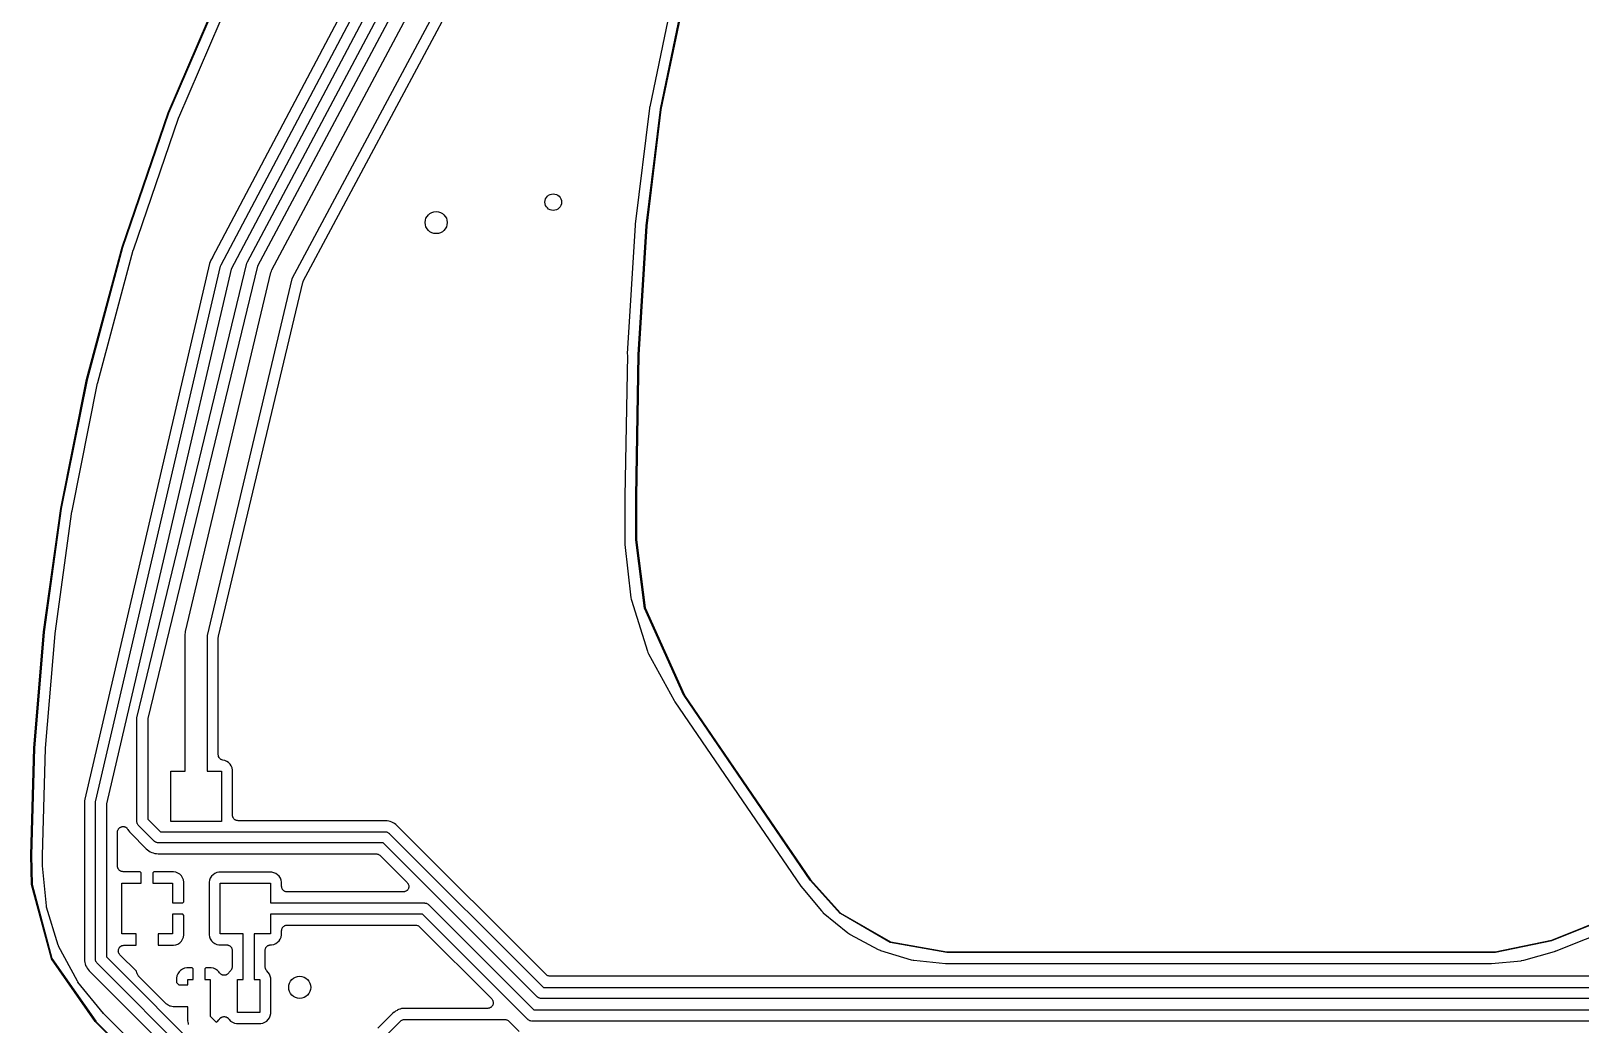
# Model space of a CAD drawing. Extents: x 69.6 to 139.6, y -158 to -61.
# Drawn here: x 69.58 to 97.65, y -97.33 to -79.34 of the extents above; entities that cross this region are included whole.
import ezdxf

# ---------------------------------------------------------------- set-up
doc = ezdxf.new("R2010")
doc.units = 0
doc.header["$MEASUREMENT"] = 0
doc.layers.add('BLACK', color=7, linetype='CONTINUOUS')

msp = doc.modelspace()

# ---------------------------------------------------------------- linework, layer by layer
at = {"layer": 'Black'}
for p, q in [((79.2235, -71.3887), (72.8702, -83.4388)), ((73.025, -83.574), (79.4461, -71.4172)), ((79.5815, -71.5892), (73.2079, -83.656)), ((73.5025, -83.5197), (79.4212, -72.3987)), ((79.5819, -72.5224), (73.685, -83.6025)), ((73.9434, -83.6651), (79.4836, -73.2858)), ((79.8051, -73.5328), (74.3084, -83.8306)), ((74.5135, -83.8711), (79.9369, -73.714)), ((72.0666, -80.8234), (73.1117, -78.3911)), ((73.1208, -78.3953), (72.0759, -80.8272)), ((72.2596, -80.9063), (73.3047, -78.4796)), ((81.1811, -78.8226), (80.7864, -80.7121)), ((80.9811, -80.7578), (81.3764, -78.8618)), ((81.3862, -78.8641), (80.991, -80.7596)), ((71.2321, -83.2563), (72.0665, -80.8238)), ((72.0759, -80.8272), (71.2416, -83.2594)), ((72.0665, -80.8238), (72.0666, -80.8236)), ((72.0666, -80.8236), (72.0666, -80.8234)), ((80.7823, -80.7354), (80.524, -82.8396)), ((80.7219, -82.8688), (80.9811, -80.7582)), ((80.991, -80.7596), (80.7318, -82.8699)), ((80.7836, -80.7302), (80.7823, -80.7354)), ((80.784, -80.7239), (80.7836, -80.7302)), ((80.7857, -80.7178), (80.784, -80.7239)), ((80.7864, -80.7121), (80.7857, -80.7178)), ((80.9811, -80.758), (80.9811, -80.7578)), ((80.9811, -80.7582), (80.9811, -80.758)), ((71.4382, -83.3026), (72.2544, -80.9187)), ((72.2544, -80.9187), (72.2571, -80.9138)), ((72.2571, -80.9138), (72.2581, -80.9098)), ((72.2581, -80.9098), (72.2596, -80.9063)), ((80.5233, -82.8574), (80.3808, -85.1877)), ((80.5237, -82.8496), (80.5233, -82.8518)), ((80.5233, -82.8518), (80.5235, -82.854)), ((80.5235, -82.854), (80.5233, -82.8574)), ((80.524, -82.8396), (80.5237, -82.8496)), ((80.5801, -85.2048), (80.7219, -82.8691)), ((80.7318, -82.8699), (80.5901, -85.2053)), ((80.7219, -82.869), (80.7219, -82.8688)), ((80.7219, -82.8691), (80.7219, -82.869)), ((70.59, -85.6565), (71.232, -83.2566)), ((71.2416, -83.2594), (70.5997, -85.6589)), ((70.7929, -85.7106), (71.4358, -83.3113)), ((71.232, -83.2565), (71.2321, -83.2563)), ((71.232, -83.2566), (71.232, -83.2565)), ((71.4358, -83.3113), (71.4373, -83.3081)), ((71.4373, -83.3081), (71.4382, -83.3026)), ((72.8173, -83.5522), (70.5578, -93.2616)), ((70.7526, -93.3069), (73.016, -83.598)), ((71.5028, -91.7635), (73.4936, -83.5432)), ((73.685, -83.6025), (71.7, -91.799)), ((72.8383, -83.4928), (72.8173, -83.5522)), ((72.8677, -83.4432), (72.8383, -83.4928)), ((72.8686, -83.4408), (72.8677, -83.4432)), ((72.8702, -83.4388), (72.8686, -83.4408)), ((73.016, -83.598), (73.0211, -83.5862)), ((73.0211, -83.5862), (73.025, -83.574)), ((73.4936, -83.5432), (73.4986, -83.5317)), ((73.4986, -83.5317), (73.5025, -83.5197)), ((73.2079, -83.656), (70.95, -93.3411)), ((72.3804, -90.2218), (73.9252, -83.7131)), ((74.3084, -83.8306), (72.775, -90.2914)), ((72.9777, -90.3036), (74.5044, -83.8951)), ((73.9252, -83.7131), (73.9354, -83.6895)), ((73.9354, -83.6895), (73.9434, -83.6651)), ((74.5044, -83.8951), (74.5095, -83.8833)), ((74.5095, -83.8833), (74.5135, -83.8711)), ((80.3817, -85.2158), (80.337, -87.7725)), ((80.3808, -85.1877), (80.3816, -85.2104)), ((80.3816, -85.2104), (80.3812, -85.2131)), ((80.3812, -85.2131), (80.3817, -85.2158)), ((80.537, -87.776), (80.5801, -85.205)), ((80.5901, -85.2053), (80.547, -87.7761)), ((80.5801, -85.2049), (80.5801, -85.2048)), ((80.5801, -85.205), (80.5801, -85.2049)), ((70.1223, -87.9913), (70.5899, -85.6568)), ((70.5997, -85.6589), (70.1321, -87.9931)), ((70.3283, -88.0321), (70.7898, -85.7224)), ((70.5899, -85.6568), (70.59, -85.6567)), ((70.59, -85.6567), (70.59, -85.6565)), ((70.7898, -85.7224), (70.7916, -85.7179)), ((70.7916, -85.7179), (70.7919, -85.7143)), ((70.7919, -85.7143), (70.7929, -85.7106)), ((80.337, -87.7725), (80.337, -87.7725)), ((80.337, -87.7725), (80.337, -87.7725)), ((80.337, -87.7725), (80.337, -87.7765)), ((80.337, -87.7765), (80.337, -88.5614)), ((80.537, -87.7761), (80.537, -87.776)), ((80.537, -87.776), (80.537, -87.776)), ((80.537, -88.5614), (80.537, -87.7761)), ((80.547, -87.7761), (80.547, -88.5611)), ((69.8107, -90.2278), (70.1222, -87.9916)), ((70.1321, -87.9931), (69.8206, -90.229)), ((70.0188, -90.2563), (70.3257, -88.0447)), ((70.1222, -87.9916), (70.1223, -87.9914)), ((70.1223, -87.9914), (70.1223, -87.9913)), ((70.3257, -88.0447), (70.3274, -88.0393)), ((70.3274, -88.0393), (70.3275, -88.0359)), ((70.3275, -88.0359), (70.3283, -88.0321)), ((80.337, -88.5614), (80.337, -88.5614)), ((80.337, -88.5614), (80.337, -88.5615)), ((80.337, -88.5615), (80.337, -88.5631)), ((80.337, -88.5631), (80.3374, -88.619)), ((80.3374, -88.619), (80.3383, -88.6272)), ((80.3383, -88.6272), (80.3379, -88.6325)), ((80.3379, -88.6325), (80.3388, -88.6378)), ((80.3388, -88.6378), (80.3388, -88.6466)), ((80.3388, -88.6466), (80.4452, -89.6101)), ((80.5371, -88.5617), (80.537, -88.5614)), ((80.537, -88.562), (80.5371, -88.5617)), ((80.692, -89.797), (80.537, -88.562)), ((80.547, -88.5611), (80.7018, -89.795)), ((80.4452, -89.6101), (80.45, -89.6328)), ((80.45, -89.6328), (80.45, -89.6335)), ((80.45, -89.6335), (80.4502, -89.6341)), ((80.4502, -89.6341), (80.4544, -89.6556)), ((80.4544, -89.6556), (80.7459, -90.5801)), ((80.6922, -89.7977), (80.692, -89.797)), ((80.6924, -89.7985), (80.6922, -89.7977)), ((81.407, -91.3811), (80.6924, -89.7985)), ((80.7018, -89.795), (81.4161, -91.377)), ((69.6371, -92.3332), (69.8107, -90.2281)), ((69.8206, -90.229), (69.6471, -92.3339)), ((69.8107, -90.2279), (69.8107, -90.2278)), ((69.8107, -90.2281), (69.8107, -90.2279)), ((69.8477, -92.3348), (70.018, -90.2628)), ((70.018, -90.2628), (70.0188, -90.2597)), ((70.0187, -90.2565), (70.0188, -90.2563)), ((70.0187, -90.2567), (70.0187, -90.2565)), ((70.0187, -90.2565), (70.0187, -90.2565)), ((70.0188, -90.2591), (70.0187, -90.2567)), ((70.0188, -90.2597), (70.0188, -90.2591)), ((72.375, -90.268), (72.379, -90.2451)), ((72.375, -92.7518), (72.375, -90.268)), ((72.379, -90.2451), (72.3804, -90.2218)), ((72.775, -90.2914), (72.775, -92.7518)), ((72.975, -90.3267), (72.977, -90.3152)), ((72.975, -92.4543), (72.975, -90.3267)), ((72.977, -90.3152), (72.9777, -90.3036)), ((80.7459, -90.5801), (80.755, -90.6014)), ((80.755, -90.6014), (80.7552, -90.6021)), ((80.7552, -90.6021), (80.7556, -90.6027)), ((80.7556, -90.6027), (80.7639, -90.623)), ((80.7639, -90.623), (81.2294, -91.4732)), ((81.2294, -91.4732), (81.2349, -91.4814)), ((81.2349, -91.4814), (81.2373, -91.4865)), ((81.2373, -91.4865), (81.2407, -91.4909)), ((81.2407, -91.4909), (81.2442, -91.4975)), ((81.2442, -91.4975), (83.5215, -94.836)), ((81.408, -91.3826), (81.407, -91.3811)), ((81.4081, -91.3827), (81.408, -91.3826)), ((81.4085, -91.3835), (81.4081, -91.3827)), ((83.6908, -94.7264), (81.4085, -91.3835)), ((81.4161, -91.377), (81.4162, -91.3772)), ((81.4162, -91.3772), (81.4167, -91.3778)), ((81.4167, -91.3778), (83.6989, -94.7205)), ((71.5, -91.7871), (71.5021, -91.7754)), ((71.5021, -91.7754), (71.5028, -91.7635)), ((71.5, -93.665), (71.5, -91.7871)), ((71.7, -91.799), (71.7, -93.6236)), ((69.5833, -94.2747), (69.6371, -92.3335)), ((69.6471, -92.3339), (69.5933, -94.2748)), ((69.6371, -92.3333), (69.6371, -92.3332)), ((69.6371, -92.3335), (69.6371, -92.3333)), ((69.7932, -94.2779), (69.8474, -92.3402)), ((69.8474, -92.3402), (69.8479, -92.3375)), ((69.8479, -92.3375), (69.8477, -92.3348)), ((72.9778, -92.4701), (72.975, -92.4543)), ((72.9801, -92.4859), (72.9778, -92.4701)), ((72.9808, -92.4871), (72.9801, -92.4859)), ((72.981, -92.4885), (72.9808, -92.4871)), ((72.989, -92.5024), (72.981, -92.4885)), ((72.9966, -92.5164), (72.989, -92.5024)), ((72.9977, -92.5174), (72.9966, -92.5164)), ((72.9984, -92.5186), (72.9977, -92.5174)), ((73.0107, -92.5289), (72.9984, -92.5186)), ((73.0226, -92.5395), (73.0107, -92.5289)), ((73.0239, -92.54), (73.0226, -92.5395)), ((73.025, -92.5409), (73.0239, -92.54)), ((73.04, -92.5464), (73.025, -92.5409)), ((73.0549, -92.5523), (73.04, -92.5464)), ((73.0916, -92.5598), (73.0549, -92.5523)), ((73.1278, -92.575), (73.0916, -92.5598)), ((73.1603, -92.5969), (73.1278, -92.575)), ((73.1879, -92.6248), (73.1603, -92.5969)), ((72.1178, -93.6662), (72.1178, -92.7518)), ((72.1178, -92.7518), (72.375, -92.7518)), ((72.775, -92.7518), (73.0322, -92.7518)), ((73.0322, -92.7518), (73.0322, -93.6662)), ((73.2096, -92.6575), (73.1879, -92.6248)), ((73.2246, -92.6937), (73.2096, -92.6575)), ((73.2322, -92.7322), (73.2246, -92.6937)), ((73.2324, -93.55), (73.2322, -92.7322)), ((70.554, -93.2945), (70.55, -93.3245)), ((70.55, -93.3245), (70.55, -93.3247)), ((70.55, -93.3247), (70.55, -93.33)), ((70.55, -93.33), (70.55, -96.1551)), ((70.5542, -93.2926), (70.5539, -93.2935)), ((70.5539, -93.2935), (70.554, -93.2945)), ((70.5576, -93.2621), (70.5542, -93.2926)), ((70.5578, -93.2616), (70.5576, -93.2621)), ((70.75, -93.3296), (70.752, -93.3183)), ((70.75, -96.16), (70.75, -93.3296)), ((70.752, -93.3183), (70.7526, -93.3069)), ((70.95, -93.3411), (70.95, -96.1186)), ((71.5008, -93.6693), (71.5, -93.665)), ((71.5004, -93.6737), (71.5008, -93.6693)), ((71.5038, -93.6863), (71.5004, -93.6737)), ((71.506, -93.6992), (71.5038, -93.6863)), ((71.5082, -93.703), (71.506, -93.6992)), ((71.5094, -93.7073), (71.5082, -93.703)), ((71.5169, -93.718), (71.5094, -93.7073)), ((71.5234, -93.7293), (71.5169, -93.718)), ((71.5268, -93.7321), (71.5234, -93.7293)), ((71.5293, -93.7357), (71.5268, -93.7321)), ((71.8143, -94.0207), (71.5293, -93.7357)), ((71.7, -93.6236), (71.9264, -93.85)), ((73.0322, -93.6662), (72.1178, -93.6662)), ((73.2339, -93.5586), (73.2324, -93.55)), ((73.2339, -93.5674), (73.2339, -93.5586)), ((73.2369, -93.5756), (73.2339, -93.5674)), ((73.2384, -93.5842), (73.2369, -93.5756)), ((73.2428, -93.5918), (73.2384, -93.5842)), ((73.2458, -93.6), (73.2428, -93.5918)), ((73.2514, -93.6067), (73.2458, -93.6)), ((73.2558, -93.6143), (73.2514, -93.6067)), ((73.2625, -93.6199), (73.2558, -93.6143)), ((73.2681, -93.6266), (73.2625, -93.6199)), ((73.2757, -93.631), (73.2681, -93.6266)), ((73.2824, -93.6366), (73.2757, -93.631)), ((73.2906, -93.6396), (73.2824, -93.6366)), ((73.2982, -93.644), (73.2906, -93.6396)), ((73.3068, -93.6455), (73.2982, -93.644)), ((73.315, -93.6485), (73.3068, -93.6455)), ((73.3238, -93.6485), (73.315, -93.6485)), ((73.3324, -93.65), (73.3238, -93.6485)), ((75.9996, -93.65), (73.3324, -93.65)), ((76.0312, -93.6535), (75.9996, -93.65)), ((76.0317, -93.6535), (76.0312, -93.6535)), ((76.0322, -93.6536), (76.0317, -93.6535)), ((76.0608, -93.6565), (76.0322, -93.6536)), ((76.0882, -93.6652), (76.0608, -93.6565)), ((76.0887, -93.6653), (76.0882, -93.6652)), ((76.0892, -93.6656), (76.0887, -93.6653)), ((76.1166, -93.6739), (76.0892, -93.6656)), ((76.1418, -93.6878), (76.1166, -93.6739)), ((76.1423, -93.6879), (76.1418, -93.6878)), ((76.1427, -93.6883), (76.1423, -93.6879)), ((76.168, -93.7018), (76.1427, -93.6883)), ((76.19, -93.7203), (76.168, -93.7018)), ((76.1904, -93.7205), (76.19, -93.7203)), ((76.1908, -93.721), (76.1904, -93.7205)), ((76.2156, -93.7413), (76.1908, -93.721)), ((78.915, -96.4407), (76.2156, -93.7413)), ((71.15, -93.8548), (71.1519, -93.844)), ((71.15, -94.4738), (71.15, -93.8548)), ((71.1519, -93.844), (71.1524, -93.833)), ((71.1524, -93.833), (71.1549, -93.827)), ((71.1549, -93.827), (71.156, -93.8206)), ((71.156, -93.8206), (71.1615, -93.8111)), ((71.1615, -93.8111), (71.1658, -93.8009)), ((71.1658, -93.8009), (71.1702, -93.7962)), ((71.1702, -93.7962), (71.1734, -93.7905)), ((71.1734, -93.7905), (71.1818, -93.7835)), ((71.1818, -93.7835), (71.1893, -93.7754)), ((71.1893, -93.7754), (71.195, -93.7724)), ((71.195, -93.7724), (71.2, -93.7682)), ((71.2, -93.7682), (71.2103, -93.7645)), ((71.2103, -93.7645), (71.2201, -93.7594)), ((71.2201, -93.7594), (71.2265, -93.7586)), ((71.2265, -93.7586), (71.2326, -93.7563)), ((71.2326, -93.7563), (71.2436, -93.7563)), ((71.2436, -93.7563), (71.2545, -93.7549)), ((71.2545, -93.7549), (71.2609, -93.7563)), ((71.2609, -93.7563), (71.2674, -93.7563)), ((71.2674, -93.7563), (71.2777, -93.7601)), ((71.2777, -93.7601), (71.2884, -93.7625)), ((71.2884, -93.7625), (71.2939, -93.766)), ((71.2939, -93.766), (71.3, -93.7682)), ((71.3, -93.7682), (71.3084, -93.7753)), ((71.3084, -93.7753), (71.3177, -93.7812)), ((71.3177, -93.7812), (71.3216, -93.7864)), ((71.3216, -93.7864), (71.3266, -93.7905)), ((71.3266, -93.7905), (71.3321, -93.8001)), ((71.3321, -93.8001), (71.3388, -93.8088)), ((71.3388, -93.8088), (71.3495, -93.8295)), ((71.3495, -93.8295), (71.3677, -93.8518)), ((71.3677, -93.8518), (71.368, -93.8523)), ((71.368, -93.8523), (71.3684, -93.8526)), ((71.3684, -93.8526), (71.3881, -93.8774)), ((71.3881, -93.8774), (71.6694, -94.1587)), ((71.8179, -94.0232), (71.8143, -94.0207)), ((71.8207, -94.0266), (71.8179, -94.0232)), ((71.9264, -93.85), (76, -93.85)), ((76, -93.85), (76.0043, -93.8508)), ((76.0043, -93.8508), (76.0087, -93.8504)), ((76.0087, -93.8504), (76.0213, -93.8538)), ((76.0213, -93.8538), (76.0342, -93.856)), ((76.0342, -93.856), (76.038, -93.8582)), ((76.038, -93.8582), (76.0423, -93.8594)), ((76.0423, -93.8594), (76.053, -93.8669)), ((76.053, -93.8669), (76.0643, -93.8734)), ((76.0643, -93.8734), (76.0671, -93.8768)), ((76.0671, -93.8768), (76.0707, -93.8793)), ((76.0707, -93.8793), (78.8614, -96.67)), ((69.5833, -94.2748), (69.5833, -94.2747)), ((69.5833, -94.2749), (69.5833, -94.2748)), ((69.5937, -94.805), (69.5833, -94.2749)), ((69.5933, -94.2748), (69.6037, -94.8042)), ((69.7893, -94.4562), (69.7933, -94.2795)), ((69.7934, -94.279), (69.7932, -94.2779)), ((69.7933, -94.2795), (69.7934, -94.279)), ((71.6694, -94.1587), (71.6942, -94.179)), ((71.6942, -94.179), (71.6945, -94.1794)), ((71.6945, -94.1794), (71.695, -94.1797)), ((71.695, -94.1797), (71.717, -94.1981)), ((71.717, -94.1981), (71.7423, -94.2117)), ((71.7423, -94.2117), (71.7427, -94.212)), ((71.7427, -94.212), (71.7432, -94.2122)), ((71.7432, -94.2122), (71.7684, -94.2261)), ((71.7684, -94.2261), (71.7958, -94.2344)), ((71.7958, -94.2344), (71.7963, -94.2347)), ((71.7963, -94.2347), (71.7968, -94.2347)), ((71.7968, -94.2347), (71.8242, -94.2435)), ((71.832, -94.0331), (71.8207, -94.0266)), ((71.8242, -94.2435), (71.8528, -94.2463)), ((71.8427, -94.0406), (71.832, -94.0331)), ((71.847, -94.0418), (71.8427, -94.0406)), ((71.8508, -94.044), (71.847, -94.0418)), ((71.8637, -94.0462), (71.8508, -94.044)), ((71.8528, -94.2463), (71.8533, -94.2465)), ((71.8533, -94.2465), (71.8538, -94.2465)), ((71.8538, -94.2465), (71.8854, -94.25)), ((71.8763, -94.0496), (71.8637, -94.0462)), ((71.8807, -94.0492), (71.8763, -94.0496)), ((71.885, -94.05), (71.8807, -94.0492)), ((75.9586, -94.05), (71.885, -94.05)), ((71.8854, -94.25), (75.8343, -94.25)), ((75.8343, -94.25), (75.8386, -94.2508)), ((75.8386, -94.2508), (75.843, -94.2504)), ((75.843, -94.2504), (75.8556, -94.2538)), ((75.8556, -94.2538), (75.8685, -94.256)), ((75.8685, -94.256), (75.8723, -94.2582)), ((75.8723, -94.2582), (75.8766, -94.2594)), ((75.8766, -94.2594), (75.8873, -94.2669)), ((75.8873, -94.2669), (75.8986, -94.2734)), ((75.8986, -94.2734), (75.9014, -94.2768)), ((75.9014, -94.2768), (75.905, -94.2793)), ((75.905, -94.2793), (76.396, -94.7703)), ((78.7493, -96.8407), (75.9586, -94.05)), ((97.1228, -95.8128), (101.05, -94.242)), ((101.054, -94.2512), (97.1265, -95.8221)), ((69.7902, -94.4623), (69.7893, -94.4562)), ((69.7898, -94.4684), (69.7902, -94.4623)), ((69.8623, -95.1948), (69.7898, -94.4684)), ((71.1515, -94.4824), (71.15, -94.4738)), ((71.1515, -94.4912), (71.1515, -94.4824)), ((71.1545, -94.4994), (71.1515, -94.4912)), ((71.156, -94.508), (71.1545, -94.4994)), ((71.1604, -94.5156), (71.156, -94.508)), ((71.1634, -94.5238), (71.1604, -94.5156)), ((71.169, -94.5305), (71.1634, -94.5238)), ((71.1734, -94.5381), (71.169, -94.5305)), ((71.1801, -94.5437), (71.1734, -94.5381)), ((71.1857, -94.5504), (71.1801, -94.5437)), ((71.1933, -94.5548), (71.1857, -94.5504)), ((71.2, -94.5604), (71.1933, -94.5548)), ((71.2082, -94.5634), (71.2, -94.5604)), ((71.2158, -94.5678), (71.2082, -94.5634)), ((71.2244, -94.5693), (71.2158, -94.5678)), ((71.2326, -94.5723), (71.2244, -94.5693)), ((71.2414, -94.5723), (71.2326, -94.5723)), ((71.25, -94.5738), (71.2414, -94.5723)), ((71.5621, -94.5738), (71.25, -94.5738)), ((71.581, -94.5927), (71.5621, -94.5738)), ((71.8099, -94.5738), (71.791, -94.5927)), ((72.1638, -94.5738), (71.8099, -94.5738)), ((72.2042, -94.5818), (72.1638, -94.5738)), ((72.2423, -94.5975), (72.2042, -94.5818)), ((72.9872, -94.5838), (72.9487, -94.5914)), ((73.8935, -94.5836), (72.9872, -94.5838)), ((73.9422, -94.5839), (73.8935, -94.5836)), ((73.9806, -94.5918), (73.9422, -94.5839)), ((97.2023, -96.0072), (101.12, -94.4403)), ((69.5938, -94.8056), (69.5937, -94.805)), ((69.5939, -94.8062), (69.5938, -94.8056)), ((69.9518, -96.1485), (69.5939, -94.8062)), ((69.6037, -94.8042), (69.9613, -96.145)), ((71.2288, -95.6982), (71.2288, -94.7838)), ((71.2288, -94.7838), (71.581, -94.7838)), ((71.581, -94.7838), (71.581, -94.5927)), ((71.791, -94.5927), (71.791, -94.7838)), ((71.791, -94.7838), (72.1432, -94.7838)), ((72.1432, -94.7838), (72.1432, -95.136)), ((72.2766, -94.6203), (72.2423, -94.5975)), ((72.3058, -94.6493), (72.2766, -94.6203)), ((72.3288, -94.6834), (72.3058, -94.6493)), ((72.3448, -94.7214), (72.3288, -94.6834)), ((72.3531, -94.7617), (72.3448, -94.7214)), ((72.3534, -94.8124), (72.3531, -94.7617)), ((72.3532, -95.1171), (72.3534, -94.8124)), ((72.8069, -94.7628), (72.8066, -94.8115)), ((72.8066, -94.8115), (72.8068, -95.7178)), ((72.8148, -94.7244), (72.8069, -94.7628)), ((72.83, -94.6882), (72.8148, -94.7244)), ((72.8519, -94.6557), (72.83, -94.6882)), ((72.8798, -94.6281), (72.8519, -94.6557)), ((72.9125, -94.6064), (72.8798, -94.6281)), ((72.9487, -94.5914), (72.9125, -94.6064)), ((73.0068, -95.6982), (73.0068, -94.7838)), ((73.0068, -94.7838), (73.9212, -94.7838)), ((73.9212, -94.7838), (73.9212, -95.141)), ((74.0168, -94.607), (73.9806, -94.5918)), ((74.0493, -94.6289), (74.0168, -94.607)), ((74.0769, -94.6568), (74.0493, -94.6289)), ((74.0986, -94.6895), (74.0769, -94.6568)), ((74.1136, -94.7257), (74.0986, -94.6895)), ((74.1212, -94.7642), (74.1136, -94.7257)), ((74.1212, -94.841), (74.1212, -94.7642)), ((74.1227, -94.8496), (74.1212, -94.841)), ((74.1227, -94.8584), (74.1227, -94.8496)), ((74.1257, -94.8666), (74.1227, -94.8584)), ((74.1273, -94.8752), (74.1257, -94.8666)), ((76.396, -94.7703), (76.4035, -94.781)), ((76.4035, -94.781), (76.4119, -94.791)), ((76.4119, -94.791), (76.4134, -94.7951)), ((76.4134, -94.7951), (76.4159, -94.7987)), ((76.4159, -94.7987), (76.4193, -94.8114)), ((76.4193, -94.8114), (76.4238, -94.8236)), ((76.4223, -94.8625), (76.4219, -94.8669)), ((76.4238, -94.8584), (76.4223, -94.8625)), ((76.4238, -94.8236), (76.4238, -94.828)), ((76.4238, -94.828), (76.4249, -94.8323)), ((76.4249, -94.8323), (76.4238, -94.8453)), ((76.4238, -94.8453), (76.4238, -94.8584)), ((83.5215, -94.836), (83.5566, -94.8779)), ((83.691, -94.7266), (83.6908, -94.7264)), ((83.6912, -94.7269), (83.691, -94.7266)), ((84.2374, -95.3309), (83.6912, -94.7269)), ((83.6989, -94.7205), (84.2443, -95.3236)), ((72.1432, -95.136), (72.3343, -95.136)), ((72.3343, -95.136), (72.3532, -95.1171)), ((73.9212, -95.141), (76.711, -95.141)), ((74.1316, -94.8828), (74.1273, -94.8752)), ((74.1346, -94.891), (74.1316, -94.8828)), ((74.1403, -94.8977), (74.1346, -94.891)), ((74.1446, -94.9053), (74.1403, -94.8977)), ((74.1513, -94.9109), (74.1446, -94.9053)), ((74.157, -94.9176), (74.1513, -94.9109)), ((74.1645, -94.922), (74.157, -94.9176)), ((74.1712, -94.9276), (74.1645, -94.922)), ((74.1795, -94.9306), (74.1712, -94.9276)), ((74.187, -94.935), (74.1795, -94.9306)), ((74.1956, -94.9365), (74.187, -94.935)), ((74.2039, -94.9395), (74.1956, -94.9365)), ((74.2126, -94.9395), (74.2039, -94.9395)), ((74.2212, -94.941), (74.2126, -94.9395)), ((76.3253, -94.941), (74.2212, -94.941)), ((76.3382, -94.9387), (76.3253, -94.941)), ((76.3512, -94.9376), (76.3382, -94.9387)), ((76.3552, -94.9357), (76.3512, -94.9376)), ((76.3595, -94.935), (76.3552, -94.9357)), ((76.3708, -94.9284), (76.3595, -94.935)), ((76.3827, -94.9229), (76.3708, -94.9284)), ((76.3858, -94.9198), (76.3827, -94.9229)), ((76.3896, -94.9176), (76.3858, -94.9198)), ((76.398, -94.9076), (76.3896, -94.9176)), ((76.4072, -94.8984), (76.398, -94.9076)), ((76.4091, -94.8944), (76.4072, -94.8984)), ((76.4119, -94.891), (76.4091, -94.8944)), ((76.4164, -94.8787), (76.4119, -94.891)), ((76.4219, -94.8669), (76.4164, -94.8787)), ((76.711, -95.141), (76.7153, -95.1418)), ((76.7153, -95.1418), (76.7197, -95.1414)), ((76.7197, -95.1414), (76.7323, -95.1448)), ((76.7323, -95.1448), (76.7452, -95.147)), ((76.7452, -95.147), (76.749, -95.1492)), ((83.5566, -94.8779), (83.5567, -94.878)), ((83.5567, -94.878), (83.5568, -94.8782)), ((83.5568, -94.8782), (83.8948, -95.2852)), ((69.8649, -95.2042), (69.8623, -95.1948)), ((69.8661, -95.2139), (69.8649, -95.2042)), ((70.0756, -95.9036), (69.8661, -95.2139)), ((72.3343, -95.346), (72.1432, -95.346)), ((72.1432, -95.346), (72.1432, -95.6982)), ((72.3532, -95.3649), (72.3343, -95.346)), ((72.3534, -95.6696), (72.3532, -95.3649)), ((76.6696, -95.341), (73.9212, -95.341)), ((73.9212, -95.341), (73.9212, -95.6982)), ((78.5793, -97.2507), (76.6696, -95.341)), ((76.749, -95.1492), (76.7533, -95.1504)), ((76.7533, -95.1504), (76.764, -95.1579)), ((76.764, -95.1579), (76.7753, -95.1644)), ((76.7753, -95.1644), (76.7781, -95.1678)), ((76.7781, -95.1678), (76.7817, -95.1703)), ((76.7817, -95.1703), (78.6914, -97.08)), ((83.8948, -95.2852), (83.9197, -95.3099)), ((83.9197, -95.3099), (83.9202, -95.3106)), ((83.9202, -95.3106), (83.921, -95.3111)), ((83.921, -95.3111), (83.9279, -95.3182)), ((83.9279, -95.3182), (83.9284, -95.3185)), ((83.9284, -95.3185), (84.3753, -95.6843)), ((84.238, -95.3314), (84.2374, -95.3309)), ((84.2386, -95.3319), (84.238, -95.3314)), ((85.1402, -95.854), (84.2386, -95.3319)), ((84.2443, -95.3236), (85.1445, -95.8449)), ((71.486, -95.6982), (71.2288, -95.6982)), ((71.486, -95.9082), (71.486, -95.6982)), ((72.1432, -95.6982), (71.886, -95.6982)), ((71.886, -95.6982), (71.886, -95.9082)), ((72.3531, -95.7203), (72.3534, -95.6696)), ((73.4246, -95.6982), (73.0068, -95.6982)), ((73.4246, -96.5253), (73.4246, -95.6982)), ((73.9212, -95.6982), (73.6246, -95.6982)), ((73.6246, -95.6982), (73.6246, -96.5253)), ((74.1211, -95.7192), (74.1214, -95.6705)), ((74.1214, -95.641), (74.1229, -95.6324)), ((74.1214, -95.6705), (74.1214, -95.641)), ((74.1229, -95.6236), (74.1259, -95.6154)), ((74.1229, -95.6324), (74.1229, -95.6236)), ((74.1259, -95.6154), (74.1274, -95.6068)), ((74.1274, -95.6068), (74.1318, -95.5992)), ((74.1318, -95.5992), (74.1348, -95.591)), ((74.1348, -95.591), (74.1404, -95.5843)), ((74.1404, -95.5843), (74.1448, -95.5767)), ((74.1448, -95.5767), (74.1515, -95.5711)), ((74.1515, -95.5711), (74.1571, -95.5644)), ((74.1571, -95.5644), (74.1647, -95.56)), ((74.1647, -95.56), (74.1714, -95.5544)), ((74.1714, -95.5544), (74.1796, -95.5514)), ((74.1796, -95.5514), (74.1872, -95.547)), ((74.1872, -95.547), (74.1958, -95.5455)), ((74.1958, -95.5455), (74.204, -95.5425)), ((74.204, -95.5425), (74.2128, -95.5425)), ((74.2128, -95.5425), (74.2214, -95.541)), ((74.2214, -95.541), (76.5453, -95.541)), ((76.5453, -95.541), (76.5496, -95.5418)), ((76.5496, -95.5418), (76.554, -95.5414)), ((76.554, -95.5414), (76.5666, -95.5448)), ((76.5666, -95.5448), (76.5795, -95.547)), ((76.5795, -95.547), (76.5833, -95.5492)), ((76.5833, -95.5492), (76.5876, -95.5504)), ((76.5876, -95.5504), (76.5983, -95.5579)), ((76.5983, -95.5579), (76.6096, -95.5644)), ((76.6096, -95.5644), (76.6124, -95.5678)), ((76.6124, -95.5678), (76.616, -95.5703)), ((76.616, -95.5703), (77.925, -96.8793)), ((84.3753, -95.6843), (84.408, -95.7061)), ((84.408, -95.7061), (84.4086, -95.7066)), ((84.4086, -95.7066), (84.4092, -95.7069)), ((84.4092, -95.7069), (84.4142, -95.7104)), ((70.0801, -95.9124), (70.0756, -95.9036)), ((70.0831, -95.9217), (70.0801, -95.9124)), ((70.4227, -96.5576), (70.0831, -95.9217)), ((71.1654, -95.9908), (71.1669, -95.9867)), ((71.1669, -95.9867), (71.1673, -95.9823)), ((71.1673, -95.9823), (71.1728, -95.9705)), ((71.1728, -95.9705), (71.1773, -95.9582)), ((71.1773, -95.9582), (71.1801, -95.9548)), ((71.1801, -95.9548), (71.182, -95.9509)), ((71.182, -95.9509), (71.1912, -95.9416)), ((71.1912, -95.9416), (71.1996, -95.9316)), ((71.1996, -95.9316), (71.2034, -95.9294)), ((71.2034, -95.9294), (71.2065, -95.9263)), ((71.2065, -95.9263), (71.2184, -95.9208)), ((71.2184, -95.9208), (71.2297, -95.9142)), ((71.2297, -95.9142), (71.234, -95.9135)), ((71.234, -95.9135), (71.238, -95.9116)), ((71.238, -95.9116), (71.251, -95.9105)), ((71.251, -95.9105), (71.2639, -95.9082)), ((71.2639, -95.9082), (71.486, -95.9082)), ((71.886, -95.9082), (72.1638, -95.9082)), ((72.1638, -95.9082), (72.2042, -95.9002)), ((72.2042, -95.9002), (72.2423, -95.8845)), ((72.2423, -95.8845), (72.2766, -95.8617)), ((72.2766, -95.8617), (72.3058, -95.8327)), ((72.3058, -95.8327), (72.3288, -95.7986)), ((72.3288, -95.7986), (72.3448, -95.7606)), ((72.3448, -95.7606), (72.3531, -95.7203)), ((72.8068, -95.7178), (72.8144, -95.7563)), ((72.8144, -95.7563), (72.8294, -95.7925)), ((72.8294, -95.7925), (72.8511, -95.8252)), ((72.8511, -95.8252), (72.8787, -95.8531)), ((72.8787, -95.8531), (72.9112, -95.875)), ((72.9112, -95.875), (72.9474, -95.8902)), ((72.9474, -95.8902), (72.9858, -95.8981)), ((72.9858, -95.8981), (73.0345, -95.8984)), ((73.0345, -95.8984), (73.1246, -95.8984)), ((73.1246, -95.8984), (73.1332, -95.8999)), ((73.1332, -95.8999), (73.142, -95.8999)), ((73.142, -95.8999), (73.1502, -95.9029)), ((73.1502, -95.9029), (73.1588, -95.9044)), ((73.1588, -95.9044), (73.1664, -95.9088)), ((73.1664, -95.9088), (73.1746, -95.9118)), ((73.1746, -95.9118), (73.1813, -95.9174)), ((73.1813, -95.9174), (73.1889, -95.9218)), ((73.1889, -95.9218), (73.1945, -95.9285)), ((73.1945, -95.9285), (73.2012, -95.9341)), ((73.2012, -95.9341), (73.2056, -95.9417)), ((73.2056, -95.9417), (73.2112, -95.9484)), ((73.2112, -95.9484), (73.2142, -95.9566)), ((73.2142, -95.9566), (73.2186, -95.9642)), ((73.2186, -95.9642), (73.2201, -95.9728)), ((73.2201, -95.9728), (73.2231, -95.981)), ((73.2231, -95.981), (73.2231, -95.9898)), ((73.8261, -95.9809), (73.8291, -95.9726)), ((73.8261, -95.9896), (73.8261, -95.9809)), ((73.8291, -95.9726), (73.8306, -95.964)), ((73.8306, -95.964), (73.835, -95.9564)), ((73.835, -95.9564), (73.838, -95.9482)), ((73.838, -95.9482), (73.8436, -95.9415)), ((73.8436, -95.9415), (73.848, -95.9339)), ((73.848, -95.9339), (73.8547, -95.9283)), ((73.8547, -95.9283), (73.8603, -95.9216)), ((73.8603, -95.9216), (73.8679, -95.9172)), ((73.8679, -95.9172), (73.8746, -95.9116)), ((73.8746, -95.9116), (73.8828, -95.9086)), ((73.8828, -95.9086), (73.8904, -95.9043)), ((73.8904, -95.9043), (73.899, -95.9027)), ((73.899, -95.9027), (73.9072, -95.8997)), ((73.9072, -95.8997), (73.916, -95.8997)), ((73.916, -95.8997), (73.9246, -95.8982)), ((73.9246, -95.8982), (73.9408, -95.8982)), ((73.9408, -95.8982), (73.9793, -95.8906)), ((73.9793, -95.8906), (74.0155, -95.8756)), ((74.0155, -95.8756), (74.0482, -95.8539)), ((74.0482, -95.8539), (74.0761, -95.8263)), ((74.0761, -95.8263), (74.098, -95.7938)), ((74.098, -95.7938), (74.1132, -95.7576)), ((74.1132, -95.7576), (74.1211, -95.7192)), ((84.4142, -95.7104), (84.4145, -95.7105)), ((84.4145, -95.7105), (84.9246, -95.9829)), ((84.9246, -95.9829), (84.961, -95.9979)), ((85.141, -95.8543), (85.1402, -95.854)), ((85.1418, -95.8546), (85.141, -95.8543)), ((86.1677, -96.0369), (85.1418, -95.8546)), ((85.1445, -95.8449), (86.1694, -96.0271)), ((96.099, -96.0257), (97.1188, -95.8145)), ((97.1208, -95.8243), (96.1005, -96.0356)), ((97.1188, -95.8145), (97.1205, -95.8145)), ((97.1205, -95.8145), (97.1207, -95.8145)), ((97.1207, -95.8145), (97.1213, -95.8137)), ((97.1224, -95.8237), (97.1208, -95.8243)), ((97.1213, -95.8137), (97.1228, -95.8128)), ((97.1237, -95.8225), (97.1224, -95.8237)), ((97.1238, -95.8223), (97.1237, -95.8225)), ((97.1248, -95.8225), (97.1238, -95.8223)), ((97.1265, -95.8221), (97.1248, -95.8225)), ((69.9526, -96.15), (69.9518, -96.1485)), ((70.748, -97.289), (69.9526, -96.15)), ((69.9613, -96.145), (70.7562, -97.2832)), ((70.55, -96.1551), (70.5531, -96.187)), ((70.5531, -96.187), (70.5531, -96.1876)), ((70.5531, -96.1876), (70.5532, -96.1881)), ((70.5532, -96.1881), (70.5557, -96.2167)), ((70.5557, -96.2167), (70.564, -96.2442)), ((70.564, -96.2442), (70.5641, -96.2447)), ((70.5641, -96.2447), (70.5643, -96.2452)), ((70.5643, -96.2452), (70.5723, -96.2727)), ((70.7508, -96.1643), (70.75, -96.16)), ((70.7504, -96.1687), (70.7508, -96.1643)), ((70.7538, -96.1813), (70.7504, -96.1687)), ((70.756, -96.1942), (70.7538, -96.1813)), ((70.7582, -96.198), (70.756, -96.1942)), ((70.7594, -96.2023), (70.7582, -96.198)), ((70.7669, -96.213), (70.7594, -96.2023)), ((70.7734, -96.2243), (70.7669, -96.213)), ((70.7768, -96.2271), (70.7734, -96.2243)), ((70.7793, -96.2307), (70.7768, -96.2271)), ((72.7693, -98.2207), (70.7793, -96.2307)), ((70.95, -96.1186), (72.8814, -98.05)), ((71.1643, -96.0169), (71.1654, -96.0039)), ((71.1654, -96.0212), (71.1643, -96.0169)), ((71.1654, -96.0039), (71.1654, -95.9908)), ((71.1654, -96.0256), (71.1654, -96.0212)), ((71.1699, -96.0379), (71.1654, -96.0256)), ((71.1733, -96.0505), (71.1699, -96.0379)), ((71.1758, -96.0541), (71.1733, -96.0505)), ((71.1773, -96.0582), (71.1758, -96.0541)), ((71.1857, -96.0682), (71.1773, -96.0582)), ((71.1932, -96.0789), (71.1857, -96.0682)), ((71.4937, -96.3794), (71.1932, -96.0789)), ((73.2231, -95.9898), (73.2246, -95.9984)), ((73.2246, -95.9984), (73.2246, -96.3017)), ((73.8246, -95.9982), (73.8261, -95.9896)), ((73.8246, -96.3015), (73.8246, -95.9982)), ((84.961, -95.9979), (84.9616, -95.9983)), ((84.9616, -95.9983), (84.9623, -95.9985)), ((84.9623, -95.9985), (84.968, -96.0009)), ((84.968, -96.0009), (84.9682, -96.0009)), ((84.9682, -96.0009), (85.5216, -96.169)), ((85.5216, -96.169), (85.5603, -96.1768)), ((85.5603, -96.1768), (85.5609, -96.177)), ((85.5609, -96.177), (85.5616, -96.1771)), ((85.5616, -96.1771), (85.5676, -96.1783)), ((85.5676, -96.1783), (85.5678, -96.1783)), ((85.5678, -96.1783), (86.1433, -96.2358)), ((86.1433, -96.2358), (86.1577, -96.2358)), ((86.1577, -96.2358), (86.1631, -96.2368)), ((86.1631, -96.2368), (86.1686, -96.2364)), ((86.1694, -96.0369), (86.1677, -96.0369)), ((86.1686, -96.2364), (86.1742, -96.237)), ((86.1694, -96.0271), (86.1705, -96.0275)), ((86.1705, -96.0365), (86.1694, -96.0369)), ((86.1705, -96.0275), (86.1709, -96.0273)), ((86.1709, -96.0367), (86.1705, -96.0365)), ((86.1709, -96.0273), (86.1726, -96.027)), ((86.1726, -96.037), (86.1709, -96.0367)), ((86.1726, -96.027), (96.0105, -96.027)), ((96.0105, -96.037), (86.1726, -96.037)), ((86.1742, -96.237), (96.0056, -96.237)), ((96.0056, -96.237), (96.0127, -96.2363)), ((96.0105, -96.027), (96.099, -96.0257)), ((96.0106, -96.037), (96.0105, -96.037)), ((96.0105, -96.037), (96.0105, -96.037)), ((96.0996, -96.0357), (96.0106, -96.037)), ((96.0127, -96.2363), (96.0186, -96.2368)), ((96.0186, -96.2368), (96.0244, -96.2359)), ((96.0244, -96.2359), (96.031, -96.236)), ((96.031, -96.236), (96.5663, -96.1863)), ((96.1, -96.0356), (96.0996, -96.0357)), ((96.1005, -96.0356), (96.1, -96.0356)), ((96.5663, -96.1863), (96.5681, -96.1865)), ((96.5681, -96.1865), (96.5703, -96.1861)), ((96.5703, -96.1861), (96.5713, -96.1861)), ((96.5713, -96.1861), (96.5723, -96.1857)), ((96.5723, -96.1857), (96.6156, -96.1783)), ((96.6156, -96.1783), (97.1719, -96.0177)), ((97.1719, -96.0177), (97.1845, -96.0127)), ((97.1845, -96.0127), (97.1899, -96.0116)), ((97.1899, -96.0116), (97.1949, -96.0092)), ((97.1949, -96.0092), (97.2023, -96.0072)), ((70.5723, -96.2727), (70.5858, -96.2981)), ((70.5858, -96.2981), (70.586, -96.2986)), ((70.586, -96.2986), (70.5863, -96.299)), ((70.5863, -96.299), (70.5995, -96.3245)), ((70.5995, -96.3245), (70.6177, -96.3468)), ((70.6177, -96.3468), (70.618, -96.3473)), ((70.618, -96.3473), (70.6184, -96.3476)), ((70.6184, -96.3476), (70.6381, -96.3724)), ((70.6381, -96.3724), (72.6244, -98.3587)), ((71.4981, -96.4044), (71.4937, -96.3794)), ((71.5025, -96.412), (71.4981, -96.4044)), ((71.5047, -96.4205), (71.5025, -96.412)), ((71.5197, -96.4419), (71.5047, -96.4205)), ((71.5328, -96.4646), (71.5197, -96.4419)), ((71.5395, -96.4702), (71.5328, -96.4646)), ((71.5446, -96.4774), (71.5395, -96.4702)), ((72.0336, -96.9664), (71.5446, -96.4774)), ((72.2162, -96.5032), (72.2158, -96.5538)), ((72.2244, -96.4629), (72.2162, -96.5032)), ((72.2404, -96.4249), (72.2244, -96.4629)), ((72.2634, -96.3908), (72.2404, -96.4249)), ((72.2927, -96.3618), (72.2634, -96.3908)), ((72.327, -96.339), (72.2927, -96.3618)), ((72.3534, -96.3281), (72.327, -96.339)), ((72.365, -96.3233), (72.3534, -96.3281)), ((72.4054, -96.3153), (72.365, -96.3233)), ((72.4534, -96.3153), (72.4054, -96.3153)), ((72.426, -96.625), (72.426, -96.5253)), ((72.426, -96.5253), (72.5204, -96.5253)), ((72.5015, -96.3153), (72.4534, -96.3153)), ((72.4534, -96.3153), (72.4534, -96.3153)), ((72.4534, -96.3153), (72.4534, -96.3153)), ((72.5204, -96.3342), (72.5015, -96.3153)), ((72.5204, -96.5253), (72.5204, -96.3342)), ((72.7493, -96.3153), (72.7304, -96.3342)), ((72.7304, -96.3342), (72.7304, -96.5253)), ((72.7304, -96.5253), (72.8248, -96.5253)), ((72.8454, -96.3153), (72.7493, -96.3153)), ((72.8248, -96.5253), (72.8248, -96.8217)), ((72.8858, -96.3233), (72.8454, -96.3153)), ((72.9239, -96.339), (72.8858, -96.3233)), ((72.9582, -96.3618), (72.9239, -96.339)), ((72.9874, -96.3908), (72.9582, -96.3618)), ((72.9981, -96.4067), (72.9874, -96.3908)), ((73.0054, -96.4142), (72.9981, -96.4067)), ((73.0116, -96.4227), (73.0054, -96.4142)), ((73.0174, -96.4266), (73.0116, -96.4227)), ((73.0223, -96.4317), (73.0174, -96.4266)), ((73.0317, -96.4362), (73.0223, -96.4317)), ((73.0404, -96.4421), (73.0317, -96.4362)), ((73.0472, -96.4438), (73.0404, -96.4421)), ((73.0535, -96.4469), (73.0472, -96.4438)), ((73.0639, -96.448), (73.0535, -96.4469)), ((73.0741, -96.4505), (73.0639, -96.448)), ((73.081, -96.4498), (73.0741, -96.4505)), ((73.088, -96.4505), (73.081, -96.4498)), ((73.0982, -96.448), (73.088, -96.4505)), ((73.1086, -96.4469), (73.0982, -96.448)), ((73.1149, -96.4438), (73.1086, -96.4469)), ((73.1217, -96.4421), (73.1149, -96.4438)), ((73.1304, -96.4362), (73.1217, -96.4421)), ((73.1398, -96.4317), (73.1304, -96.4362)), ((73.1447, -96.4266), (73.1398, -96.4317)), ((73.1505, -96.4227), (73.1447, -96.4266)), ((73.1567, -96.4142), (73.1505, -96.4227)), ((73.1639, -96.4067), (73.1567, -96.4142)), ((73.1703, -96.3972), (73.1639, -96.4067)), ((73.1951, -96.3726), (73.1703, -96.3972)), ((73.1977, -96.3689), (73.1951, -96.3726)), ((73.2012, -96.3659), (73.1977, -96.3689)), ((73.2077, -96.3548), (73.2012, -96.3659)), ((73.2151, -96.3442), (73.2077, -96.3548)), ((73.2163, -96.3398), (73.2151, -96.3442)), ((73.2186, -96.3359), (73.2163, -96.3398)), ((73.2208, -96.3232), (73.2186, -96.3359)), ((73.2242, -96.3107), (73.2208, -96.3232)), ((73.2246, -96.3017), (73.2238, -96.3062)), ((73.2238, -96.3062), (73.2242, -96.3107)), ((73.3252, -97.1247), (73.3252, -96.5253)), ((73.3252, -96.5253), (73.4246, -96.5253)), ((73.6246, -96.5253), (73.724, -96.5253)), ((73.724, -96.5253), (73.724, -97.1247)), ((73.8253, -96.3057), (73.8246, -96.3015)), ((73.825, -96.3099), (73.8253, -96.3057)), ((73.8283, -96.3227), (73.825, -96.3099)), ((73.8306, -96.3357), (73.8283, -96.3227)), ((73.8327, -96.3394), (73.8306, -96.3357)), ((73.8338, -96.3435), (73.8327, -96.3394)), ((73.8414, -96.3544), (73.8338, -96.3435)), ((73.848, -96.3658), (73.8414, -96.3544)), ((73.8512, -96.3685), (73.848, -96.3658)), ((73.8536, -96.372), (73.8512, -96.3685)), ((73.8797, -96.3983), (73.8536, -96.372)), ((73.9014, -96.4309), (73.8797, -96.3983)), ((73.9164, -96.4672), (73.9014, -96.4309)), ((73.924, -96.5057), (73.9164, -96.4672)), ((73.9242, -97.097), (73.924, -96.5057)), ((78.9186, -96.4432), (78.915, -96.4407)), ((78.9214, -96.4466), (78.9186, -96.4432)), ((78.9327, -96.4531), (78.9214, -96.4466)), ((78.9434, -96.4606), (78.9327, -96.4531)), ((78.9477, -96.4618), (78.9434, -96.4606)), ((78.9515, -96.464), (78.9477, -96.4618)), ((78.9644, -96.4662), (78.9515, -96.464)), ((78.977, -96.4696), (78.9644, -96.4662)), ((78.9814, -96.4692), (78.977, -96.4696)), ((78.9857, -96.47), (78.9814, -96.4692)), ((101.264, -96.47), (78.9857, -96.47)), ((70.4287, -96.5653), (70.4227, -96.5576)), ((70.4335, -96.5738), (70.4287, -96.5653)), ((70.8981, -97.1415), (70.4335, -96.5738)), ((72.2158, -96.5538), (72.2158, -96.583)), ((72.2158, -96.583), (72.2578, -96.625)), ((72.2578, -96.625), (72.426, -96.625)), ((72.8248, -96.8217), (72.8254, -96.825)), ((72.8254, -96.825), (72.8254, -97.1926)), ((78.8614, -96.67), (101.389, -96.67)), ((72.0408, -96.9715), (72.0336, -96.9664)), ((72.0464, -96.9782), (72.0408, -96.9715)), ((72.0691, -96.9913), (72.0464, -96.9782)), ((72.0905, -97.0063), (72.0691, -96.9913)), ((72.099, -97.0085), (72.0905, -97.0063)), ((72.1066, -97.0129), (72.099, -97.0085)), ((72.1323, -97.0175), (72.1066, -97.0129)), ((72.1576, -97.0242), (72.1323, -97.0175)), ((72.1663, -97.0235), (72.1576, -97.0242)), ((72.175, -97.025), (72.1663, -97.0235)), ((72.4254, -97.025), (72.175, -97.025)), ((72.4254, -97.2754), (72.4254, -97.025)), ((73.9238, -97.1457), (73.9242, -97.097)), ((76.1855, -97.0995), (76.1632, -97.1177)), ((76.211, -97.0863), (76.1855, -97.0995)), ((76.2114, -97.086), (76.211, -97.0863)), ((76.2119, -97.0858), (76.2114, -97.086)), ((76.2373, -97.0723), (76.2119, -97.0858)), ((76.2648, -97.0643), (76.2373, -97.0723)), ((76.2653, -97.0641), (76.2648, -97.0643)), ((76.2658, -97.064), (76.2653, -97.0641)), ((76.2933, -97.0557), (76.2658, -97.064)), ((76.3218, -97.0532), (76.2933, -97.0557)), ((76.3224, -97.0531), (76.3218, -97.0532)), ((76.3229, -97.0531), (76.3224, -97.0531)), ((76.3549, -97.05), (76.3229, -97.0531)), ((77.8543, -97.05), (76.3549, -97.05)), ((77.8672, -97.0477), (77.8543, -97.05)), ((77.8802, -97.0466), (77.8672, -97.0477)), ((77.8842, -97.0447), (77.8802, -97.0466)), ((77.8885, -97.044), (77.8842, -97.0447)), ((77.8998, -97.0374), (77.8885, -97.044)), ((77.9117, -97.0319), (77.8998, -97.0374)), ((77.9148, -97.0288), (77.9117, -97.0319)), ((77.9186, -97.0266), (77.9148, -97.0288)), ((77.927, -97.0166), (77.9186, -97.0266)), ((77.925, -96.8793), (77.9325, -96.89)), ((77.9362, -97.0074), (77.927, -97.0166)), ((77.9325, -96.89), (77.9409, -96.9)), ((77.9381, -97.0034), (77.9362, -97.0074)), ((77.9409, -97), (77.9381, -97.0034)), ((77.9409, -96.9), (77.9424, -96.9041)), ((77.9454, -96.9877), (77.9409, -97)), ((77.9424, -96.9041), (77.9449, -96.9077)), ((77.9449, -96.9077), (77.9483, -96.9204)), ((77.9509, -96.9759), (77.9454, -96.9877)), ((77.9483, -96.9204), (77.9528, -96.9326)), ((77.9513, -96.9715), (77.9509, -96.9759)), ((77.9528, -96.9674), (77.9513, -96.9715)), ((77.9528, -96.9326), (77.9528, -96.937)), ((77.9528, -96.937), (77.9539, -96.9413)), ((77.9539, -96.9413), (77.9528, -96.9543)), ((77.9528, -96.9543), (77.9528, -96.9674)), ((78.6914, -97.08), (101.859, -97.08)), ((78.7529, -96.8432), (78.7493, -96.8407)), ((78.7557, -96.8466), (78.7529, -96.8432)), ((78.767, -96.8531), (78.7557, -96.8466)), ((78.7777, -96.8606), (78.767, -96.8531)), ((78.782, -96.8618), (78.7777, -96.8606)), ((78.7858, -96.864), (78.782, -96.8618)), ((78.7987, -96.8662), (78.7858, -96.864)), ((78.8113, -96.8696), (78.7987, -96.8662)), ((78.8157, -96.8692), (78.8113, -96.8696)), ((78.82, -96.87), (78.8157, -96.8692)), ((101.43, -96.87), (78.82, -96.87)), ((70.7492, -97.2902), (70.748, -97.289)), ((70.7508, -97.2909), (70.7492, -97.2902)), ((70.751, -97.2916), (70.7508, -97.2909)), ((70.752, -97.293), (70.751, -97.2916)), ((73.3717, -99.9127), (70.752, -97.293)), ((70.7562, -97.2832), (70.7569, -97.2848)), ((70.7569, -97.2848), (70.7576, -97.2849)), ((70.7576, -97.2849), (70.759, -97.2859)), ((70.759, -97.2859), (73.3787, -99.9056)), ((70.9019, -97.1447), (70.8981, -97.1415)), ((70.9048, -97.1488), (70.9019, -97.1447)), ((73.5195, -99.7635), (70.9048, -97.1488)), ((72.4269, -97.2841), (72.4254, -97.2754)), ((72.4262, -97.2928), (72.4269, -97.2841)), ((72.4329, -97.3181), (72.4262, -97.2928)), ((72.4375, -97.3438), (72.4329, -97.3181)), ((72.8254, -97.1926), (72.9359, -97.3031)), ((72.9359, -97.3031), (72.9582, -97.2882)), ((72.9582, -97.2882), (72.9874, -97.2592)), ((72.9874, -97.2592), (72.9981, -97.2434)), ((72.9981, -97.2434), (73.0056, -97.2356)), ((73.0056, -97.2356), (73.012, -97.2269)), ((73.012, -97.2269), (73.0176, -97.2232)), ((73.0176, -97.2232), (73.0222, -97.2184)), ((73.0222, -97.2184), (73.0319, -97.2137)), ((73.0319, -97.2137), (73.041, -97.2077)), ((73.041, -97.2077), (73.0474, -97.2061)), ((73.0474, -97.2061), (73.0534, -97.2032)), ((73.0534, -97.2032), (73.0642, -97.202)), ((73.0642, -97.202), (73.0747, -97.1995)), ((73.0747, -97.1995), (73.0813, -97.2002)), ((73.0813, -97.2002), (73.088, -97.1995)), ((73.088, -97.1995), (73.0985, -97.2022)), ((73.0985, -97.2022), (73.1092, -97.2034)), ((73.1092, -97.2034), (73.1152, -97.2063)), ((73.1152, -97.2063), (73.1217, -97.2079)), ((73.1217, -97.2079), (73.1306, -97.214)), ((73.1306, -97.214), (73.1403, -97.2188)), ((73.1403, -97.2188), (73.1449, -97.2236)), ((73.1449, -97.2236), (73.1505, -97.2274)), ((73.1505, -97.2274), (73.1568, -97.2361)), ((73.1568, -97.2361), (73.1643, -97.244)), ((73.1643, -97.244), (73.1694, -97.2517)), ((73.1694, -97.2517), (73.1971, -97.2796)), ((73.1971, -97.2796), (73.2296, -97.3015)), ((73.2296, -97.3015), (73.2658, -97.3167)), ((73.2658, -97.3167), (73.3042, -97.3246)), ((73.3042, -97.3246), (73.3529, -97.3249)), ((73.724, -97.1247), (73.3252, -97.1247)), ((73.3529, -97.3249), (73.7436, -97.3247)), ((73.7436, -97.3247), (73.7821, -97.3171)), ((73.7821, -97.3171), (73.8183, -97.3022)), ((73.8183, -97.3022), (73.851, -97.2805)), ((73.851, -97.2805), (73.8788, -97.2528)), ((73.8788, -97.2528), (73.9008, -97.2203)), ((73.9008, -97.2203), (73.916, -97.1842)), ((73.916, -97.1842), (73.9238, -97.1457)), ((76.1376, -97.1381), (75.8663, -97.4094)), ((76.0043, -97.5543), (76.2793, -97.2793)), ((76.1624, -97.1183), (76.1376, -97.1381)), ((76.1627, -97.1179), (76.1624, -97.1183)), ((76.1632, -97.1177), (76.1627, -97.1179)), ((76.2793, -97.2793), (76.2829, -97.2768)), ((76.2829, -97.2768), (76.2857, -97.2734)), ((76.2857, -97.2734), (76.297, -97.2669)), ((76.297, -97.2669), (76.3077, -97.2594)), ((76.3077, -97.2594), (76.312, -97.2582)), ((76.312, -97.2582), (76.3158, -97.256)), ((76.3158, -97.256), (76.3287, -97.2538)), ((76.3287, -97.2538), (76.3413, -97.2504)), ((76.3413, -97.2504), (76.3457, -97.2508)), ((76.3457, -97.2508), (76.35, -97.25)), ((76.35, -97.25), (78.16, -97.25)), ((78.16, -97.25), (78.1643, -97.2508)), ((78.1643, -97.2508), (78.1687, -97.2504)), ((78.1687, -97.2504), (78.1813, -97.2538)), ((78.1813, -97.2538), (78.1942, -97.256)), ((78.1942, -97.256), (78.198, -97.2582)), ((78.198, -97.2582), (78.2023, -97.2594)), ((78.2023, -97.2594), (78.213, -97.2669)), ((78.213, -97.2669), (78.2243, -97.2734)), ((78.2243, -97.2734), (78.2271, -97.2768)), ((78.2271, -97.2768), (78.2307, -97.2793)), ((78.2307, -97.2793), (78.4214, -97.47)), ((78.5829, -97.2532), (78.5793, -97.2507)), ((78.5857, -97.2566), (78.5829, -97.2532)), ((78.597, -97.2631), (78.5857, -97.2566)), ((78.6077, -97.2706), (78.597, -97.2631)), ((78.612, -97.2718), (78.6077, -97.2706)), ((78.6158, -97.274), (78.612, -97.2718)), ((78.6287, -97.2762), (78.6158, -97.274)), ((78.6413, -97.2796), (78.6287, -97.2762)), ((78.6457, -97.2792), (78.6413, -97.2796)), ((78.65, -97.28), (78.6457, -97.2792)), ((101.9, -97.28), (78.65, -97.28))]:
    msp.add_line(p, q, dxfattribs=at)
for centre, radius in [((79.04, -82.44), 0.15), ((76.92, -82.81), 0.2), ((74.45, -96.67), 0.2)]:
    msp.add_circle(centre, radius, dxfattribs=at)

doc.saveas('drawing.dxf')
